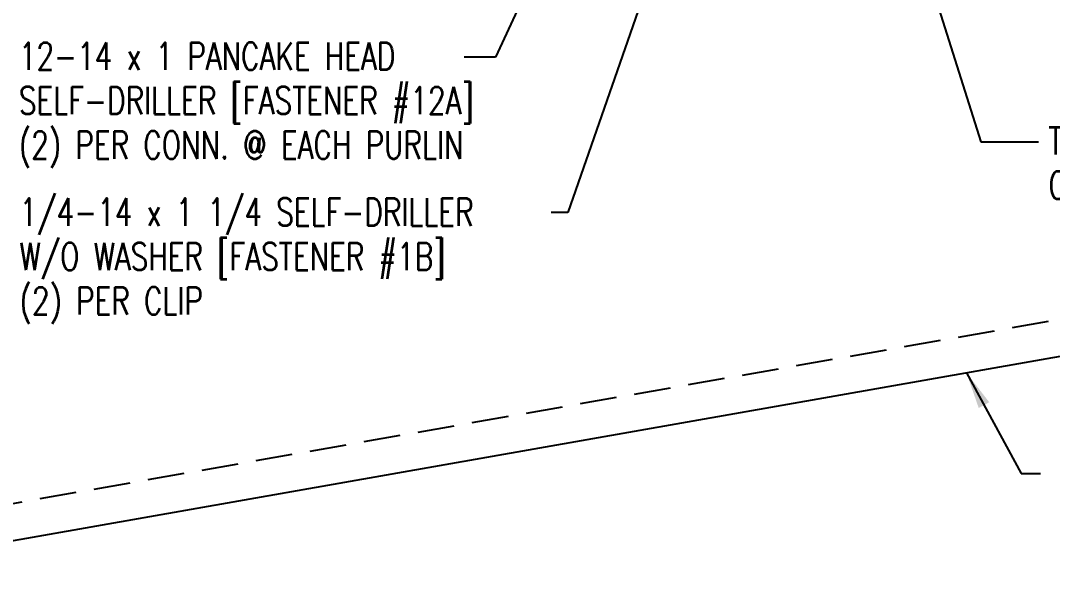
# Model space of a CAD drawing. Header units: inches. Extents: x 0 to 188, y 11 to 98.
# Drawn here: x 7.04 to 21.15, y 11.39 to 19.07 of the extents above; entities that cross this region are included whole.
import ezdxf

# ---------------------------------------------------------------- set-up
doc = ezdxf.new("R2010")
doc.units = ezdxf.units.IN
doc.header["$MEASUREMENT"] = 0
doc.linetypes.add('HIDDEN', pattern=[0.375, 0.25, -0.125])
doc.layers.add('PURLIN', color=1, linetype='Continuous')
doc.layers.add('TEXT', color=2, linetype='Continuous')
doc.styles.add('TEXT', font='SIMPLEX', dxfattribs={"width": 0.75, "height": 6})
doc.styles.add('TEXT1', font='ROMANS.shx', dxfattribs={"width": 0.75, "height": 0.375})
doc.dimstyles.new('DETAIL$7', dxfattribs={"dimscale": 4, "dimtxt": 6, "dimasz": 0.125, "dimexe": 0.0625, "dimexo": 0.125, "dimgap": 0.0625, "dimtad": 1, "dimdec": 5, "dimzin": 3, "dimdsep": 46, "dimlunit": 4, "dimtxsty": 'TEXT', "dimblk": 'ARCHTICK', "dimcen": 0.0625, "dimclrd": 7, "dimclre": 7, "dimclrt": 2, "dimadec": 0, "dimazin": 0, "dimtfac": 0.666667, "dimtdec": 5, "dimtmove": 0, "dimatfit": 3, "dimfxl": 0, "dimfrac": 2, "dimtolj": 1, "dimtzin": 3, "dimarcsym": 0})

# ---------------------------------------------------------------- blocks, each defined once
blk = doc.blocks.new('FD-F12a')
at = {"layer": 'TEXT', "style": 'TEXT1', "width": 0.75}
for s, p in [('12-14 x 1 PANCAKE HEAD', (0.0047, -0.0408)), ('SELF-DRILLER [FASTENER #12A]', (0.0047, -0.1926))]:
    blk.add_text(s, height=0.09375, dxfattribs=at).set_placement(p)
blk.add_attdef('(QUANTITY)', (0.0047, -0.3444), '', height=0.0938, dxfattribs=at)
at = {"layer": 'TEXT', "style": 'TEXT1', "flags": 1}
for tag, p in [('Description', (0.0553, -0.5192)), ('Multiple', (0.0553, -0.5192)), ('Color', (0.0553, -0.5192)), ('Calc', (0.0553, -0.5192)), ('Opt1', (0.0553, -0.5192)), ('Opt2', (0.0553, -0.5192)), ('Opt3', (0.0553, -0.5192)), ('Part', (0.0553, -0.5192)), ('Spare1', (0.0553, -0.7067)), ('Spare2', (0.0553, -0.7067)), ('Spare3', (0.0553, -0.7067)), ('Spare4', (0.0553, -0.7067)), ('Spare5', (0.0553, -0.7067)), ('Spare6', (0.0553, -0.7067)), ('Spare7', (0.0553, -0.7067)), ('Spare8', (0.0553, -0.7067)), ('Spare9', (0.0553, -0.7067)), ('Spare10', (0.0553, -0.7067))]:
    blk.add_attdef(tag, p, '', height=0.0938, dxfattribs=at)
blk = doc.blocks.new('_ArchTick')
at = {"color": 0, "linetype": 'ByBlock', "const_width": 0.15}
blk.add_lwpolyline([(-0.5, -0.5), (0.5, 0.5)], dxfattribs=at)

msp = doc.modelspace()

# ---------------------------------------------------------------- linework, layer by layer
msp.add_line((20.17226, 17.41284), (20.95879, 17.41284))
at = {"layer": 'PURLIN', "linetype": 'HIDDEN', "ltscale": 2}
msp.add_line((3.61715, 11.88527), (22.93109, 15.28027), dxfattribs=at)
at = {"layer": 'PURLIN'}
msp.add_line((23.01771, 14.78684), (3.70406, 11.39024), dxfattribs=at)

# ---------------------------------------------------------------- block references
at = {"layer": 'TEXT', "xscale": 4, "yscale": 4, "zscale": 4}
msp.add_blockref('FD-F12a', (7.001, 18.55815), dxfattribs=at).add_auto_attribs({'(QUANTITY)': '(2) PER CONN. @ EACH PURLIN'})

# ---------------------------------------------------------------- texts
at = {"layer": 'TEXT', "style": 'TEXT1', "width": 0.75}
for s, p in [('TRI-BEAD TAPE SEALER [HW-504]', (21.09561, 17.23662)), ('CONT. ACROSS PANEL', (21.09561, 16.62948)), ('1/4-14 x 1 1/4 SELF-DRILLER', (7.02991, 16.26376)), ('W/O WASHER [FASTENER #1B]', (7.02991, 15.65662)), ('(2) PER CLIP', (7.02991, 15.04948))]:
    msp.add_text(s, height=0.375, dxfattribs=at).set_placement(p)

# ---------------------------------------------------------------- leaders
for points in [[(19.18441, 23.08941), (18.77528, 21.83591), (20.17226, 17.41284)], [(16.02239, 20.73661), (14.52651, 16.44534), (14.29949, 16.44534)], [(14.47319, 20.57713), (13.5367, 18.56898), (13.1099, 18.56898)], [(19.97657, 14.25201), (20.72366, 12.877), (20.9895, 12.877)]]:
    msp.add_leader(points, dimstyle='DETAIL$7')

doc.saveas('drawing.dxf')
